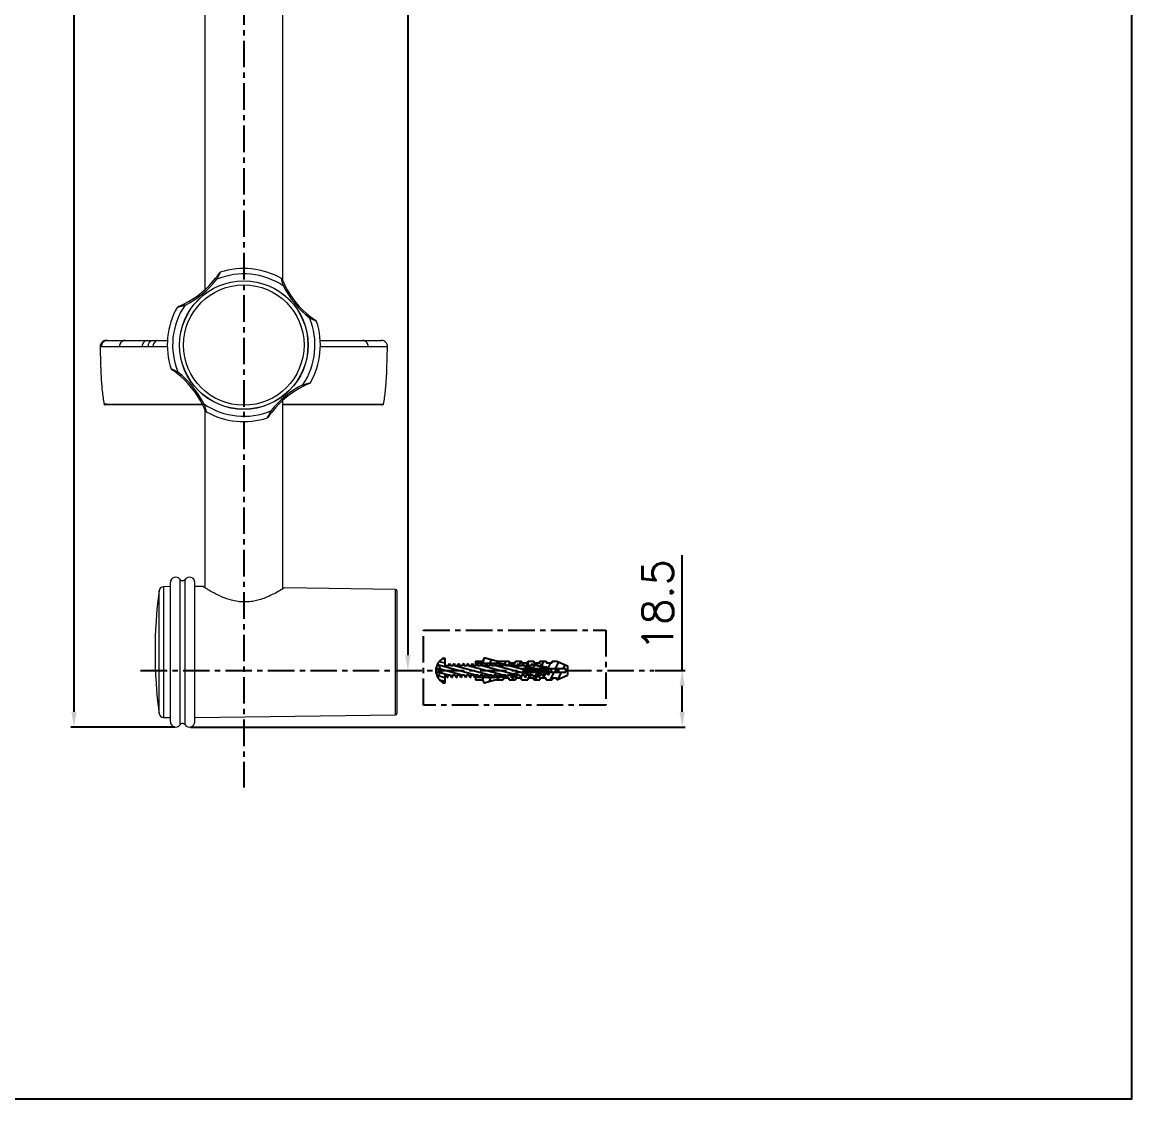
# Model space of a CAD drawing. Extents: x 36 to 784, y -97 to 961.
# Drawn here: x 421.9 to 784.3, y -97.2 to 254.6 of the extents above; entities that cross this region are included whole.
import ezdxf

# ---------------------------------------------------------------- set-up
doc = ezdxf.new("R2010")
doc.units = 0
doc.header["$LTSCALE"] = 23.1
doc.header["$MEASUREMENT"] = 0
doc.linetypes.add('CENTER', pattern=[0.6, 0.375, -0.075, 0.075, -0.075])
doc.layers.get('0').update_dxf_attribs({"linetype": 'CONTINUOUS'})
doc.layers.get('Defpoints').update_dxf_attribs({"linetype": 'CONTINUOUS'})
doc.styles.get("Standard").update_dxf_attribs({"font": 'txt.shx', "bigfont": 'whgtxt.shx'})
doc.dimstyles.get("Standard").update_dxf_attribs({"dimtxt": 2.5, "dimasz": 0.18, "dimexe": 0.18, "dimexo": 0.0625, "dimgap": 0.09, "dimtad": 0, "dimtih": 1, "dimtoh": 1, "dimdec": 4, "dimzin": 0, "dimdsep": 46, "dimtxsty": 'Standard', "dimcen": 0.09, "dimadec": 0, "dimazin": 0, "dimtp": 0.001, "dimtm": 0.001, "dimtfac": 1, "dimtdec": 4, "dimtofl": 0, "dimtmove": 0, "dimatfit": 0, "dimfxl": 0, "dimtolj": 1, "dimtzin": 0, "dimarcsym": 0})

# ---------------------------------------------------------------- blocks, each defined once
blk = doc.blocks.new('*D74')
at = {"color": 2, "lineweight": -2, "transparency": 16777216}
for p, q in [((471.73, 741.86), (437.81, 741.86)), ((438.81, 736.86), (438.81, 29.26)), ((471.73, 24.26), (437.81, 24.26))]:
    blk.add_line(p, q, dxfattribs=at)
at = {"color": 2, "transparency": 16777216}
for points in [[(437.98, 736.86), (439.65, 736.86), (438.81, 741.86)], [(437.98, 29.26), (439.65, 29.26), (438.81, 24.26)]]:
    blk.add_solid(points, dxfattribs=at)
at = {"layer": 'Defpoints', "color": 0, "transparency": 16777216}
for p in [(472.03, 741.86), (438.81, 24.26), (472.03, 24.26)]:
    blk.add_point(p, dxfattribs=at)
at = {"color": 2, "transparency": 16777216, "insert": (430.81, 383.06), "char_height": 10, "attachment_point": 5, "rotation": 90}
blk.add_mtext('\\A1;718', dxfattribs=at)
blk = doc.blocks.new('A$C3C036668')
at = {"color": 2, "linetype": 'Continuous'}
for p, q in [((1.5, 3.78), (1.06, 3.9)), ((7.95, 3.99), (7.75, 3.57)), ((9.06, 3.73), (8.78, 3.12)), ((6.49, 1.25), (0.29, 2.91)), ((1.5, 3.18), (0.53, 3.44)), ((4.26, 1.25), (0.95, 2.14)), ((2.31, 2.97), (2.17, 3)), ((8.74, 1.24), (2.83, 2.82)), ((4.56, 2.96), (4.41, 3)), ((10.99, 1.24), (5.08, 2.82)), ((6.81, 2.95), (6.67, 2.99)), ((13.24, 1.23), (7.33, 2.81)), ((7.72, 3.5), (7.54, 3.12)), ((9.06, 2.94), (8.92, 2.98)), ((15.49, 1.22), (9.58, 2.81)), ((10.19, 3.5), (10.01, 3.12)), ((11.31, 2.94), (11.16, 2.98)), ((11.42, 3.5), (11.17, 2.95)), ((17.32, 1.33), (11.82, 2.8)), ((12.54, 3.25), (12.26, 2.66)), ((12.75, 3.15), (12.75, 3.15)), ((13.89, 3.5), (13.36, 2.37)), ((13.57, 2.93), (13.41, 2.97)), ((18.48, 1.61), (14.07, 2.79)), ((15.13, 3.5), (14.54, 2.25)), ((15, 3.14), (15, 3.14)), ((15.82, 2.92), (15.66, 2.97)), ((16.24, 3.25), (15.78, 2.25)), ((18.86, 2.11), (16.32, 2.79)), ((17.59, 3.5), (17.01, 2.25)), ((18.71, 3.25), (18.25, 2.25)), ((20.01, 3.39), (19.48, 2.25)), ((21.04, 2.95), (20.72, 2.25)), ((1.5, 0.8), (0.32, 1.12)), ((1.5, 0.2), (0.65, 0.43)), ((2.04, 1.25), (0.72, 1.6)), ((2.69, 1.07), (2.48, 1.13)), ((3.39, 0.89), (3.35, 0.9)), ((4.94, 1.07), (4.74, 1.12)), ((5.63, 0.88), (5.6, 0.89)), ((7.19, 1.06), (6.99, 1.11)), ((7.73, 0.87), (7.55, 0.5)), ((7.88, 0.88), (7.86, 0.88)), ((8.96, 0.87), (8.63, 0.16)), ((9.44, 1.06), (9.24, 1.11)), ((10.2, 0.87), (10.02, 0.5)), ((10.13, 0.87), (10.11, 0.87)), ((11.56, 1.16), (11.37, 0.75)), ((11.68, 1.05), (11.5, 1.1)), ((12.38, 0.86), (12.37, 0.87)), ((12.97, 1.53), (12.49, 0.5)), ((13.93, 1.04), (13.75, 1.09)), ((14.31, 1.75), (13.84, 0.75)), ((14.63, 0.86), (14.62, 0.86)), ((15, 0.58), (14.96, 0.5)), ((15.54, 1.75), (15.08, 0.75)), ((16.18, 1.04), (16.01, 1.08)), ((16.78, 1.75), (16.2, 0.5)), ((17.71, 1.22), (17.45, 1.29)), ((18.01, 1.75), (17.55, 0.75)), ((19.25, 1.75), (18.67, 0.5)), ((20.48, 1.75), (19.94, 0.58)), ((21.5, 1.28), (21.48, 1.24))]:
    blk.add_line(p, q, dxfattribs=at)
at = {"color": 7, "linetype": 'Continuous'}
for p, q in [((1.25, 4), (1.5, 4)), ((7.75, 3.75), (7.75, 3.5)), ((9.9, 3.5), (8.06, 3.99)), ((0, 2.25), (0.95, 2.25)), ((0.6, 2.6), (0.22, 2.97)), ((0.95, 2), (0.6, 2.6)), ((0.6, 1.75), (0.6, 2.25)), ((0.6, 1.4), (0.95, 2)), ((0.8, 2.25), (0.8, 1.75)), ((0.95, 2.25), (0.95, 1.75)), ((2.05, 2.75), (1.5, 2.75)), ((2.05, 2.75), (2.25, 3.15)), ((2.23, 3.13), (2.25, 3.15)), ((2.25, 3.15), (2.37, 2.75)), ((2.8, 2.75), (2.37, 2.75)), ((2.8, 2.75), (3, 3.15)), ((2.98, 3.13), (3, 3.15)), ((3, 3.15), (3.12, 2.75)), ((3.55, 2.75), (3.12, 2.75)), ((3.55, 2.75), (3.75, 3.15)), ((3.73, 3.13), (3.75, 3.15)), ((3.75, 3.15), (3.87, 2.75)), ((4.3, 2.75), (3.87, 2.75)), ((4.3, 2.75), (4.5, 3.15)), ((4.48, 3.13), (4.5, 3.15)), ((4.5, 3.15), (4.62, 2.75)), ((5.05, 2.75), (4.62, 2.75)), ((5.05, 2.75), (5.25, 3.15)), ((5.23, 3.13), (5.25, 3.15)), ((5.25, 3.15), (5.37, 2.75)), ((5.8, 2.75), (5.37, 2.75)), ((5.8, 2.75), (6, 3.15)), ((5.98, 3.13), (6, 3.15)), ((6, 3.15), (6.12, 2.75)), ((6.55, 2.75), (6.12, 2.75)), ((6.5, 3.5), (6.5, 2.75)), ((6.5, 3.5), (7.75, 3.5)), ((10.5, 3.12), (6.5, 3.12)), ((6.55, 2.75), (6.75, 3.15)), ((6.75, 3.15), (6.87, 2.75)), ((7.3, 2.75), (6.87, 2.75)), ((7.3, 2.75), (7.5, 3.15)), ((7.5, 3.15), (7.62, 2.75)), ((8.05, 2.75), (7.62, 2.75)), ((8.05, 2.75), (8.25, 3.15)), ((8.25, 3.15), (8.37, 2.75)), ((8.8, 2.75), (8.37, 2.75)), ((8.8, 2.75), (9, 3.15)), ((9, 3.15), (9.12, 2.75)), ((9.55, 2.75), (9.12, 2.75)), ((9.55, 2.75), (9.75, 3.15)), ((9.75, 3.15), (9.87, 2.75)), ((10.3, 2.75), (9.87, 2.75)), ((9.9, 3.5), (12, 3.5)), ((10.3, 2.75), (10.5, 3.15)), ((10.5, 3.15), (10.62, 2.75)), ((13.81, 2.25), (10.5, 3.12)), ((11.05, 2.75), (10.62, 2.75)), ((11.05, 2.75), (11.25, 3.15)), ((11.25, 3.15), (11.37, 2.75)), ((11.8, 2.75), (11.37, 2.75)), ((11.8, 2.75), (12, 3.15)), ((12, 3.5), (12, 3.25)), ((12, 3.25), (13, 3.25)), ((12, 3.15), (12.12, 2.75)), ((12.55, 2.75), (12.12, 2.75)), ((12.55, 2.75), (12.75, 3.15)), ((12.75, 3.15), (12.87, 2.75)), ((13.3, 2.75), (12.87, 2.75)), ((13, 3.25), (13, 3.5)), ((13, 3.5), (14, 3.5)), ((13.3, 2.75), (13.5, 3.15)), ((13.5, 3.15), (13.62, 2.75)), ((14.05, 2.75), (13.62, 2.75)), ((21.25, 2.25), (13.81, 2.25)), ((14, 3.5), (14, 3.25)), ((14, 3.25), (15, 3.25)), ((14.05, 2.75), (14.25, 3.15)), ((14.25, 3.15), (14.37, 2.75)), ((14.8, 2.75), (14.37, 2.75)), ((14.8, 2.75), (15, 3.15)), ((15, 3.25), (15, 3.5)), ((15, 3.5), (16, 3.5)), ((15, 3.15), (15.12, 2.75)), ((15.55, 2.75), (15.12, 2.75)), ((15.55, 2.75), (15.75, 3.15)), ((15.75, 3.15), (15.87, 2.75)), ((16.3, 2.75), (15.87, 2.75)), ((16, 3.5), (16, 3.25)), ((16, 3.25), (17, 3.25)), ((16.3, 2.75), (16.5, 3.15)), ((16.5, 3.15), (16.62, 2.75)), ((16.62, 2.75), (16.5, 2.75)), ((17, 3.25), (17, 3.5)), ((17, 3.5), (18, 3.5)), ((17.04, 2.73), (17.05, 2.73)), ((17.05, 2.73), (17.25, 3.13)), ((17.37, 2.73), (17.05, 2.73)), ((17.25, 3.13), (17.37, 2.73)), ((18.12, 2.53), (17.91, 2.53)), ((18, 3.5), (18, 3.25)), ((18, 3.25), (19, 3.25)), ((18.62, 2.22), (18.64, 2.25)), ((18.82, 2.25), (18.87, 2.08)), ((19, 3.25), (19, 3.5)), ((19, 3.5), (19.75, 3.5)), ((19.75, 3.5), (21.5, 2.75)), ((21.25, 1.75), (21.25, 2.25)), ((21.5, 2.75), (21.5, 1.25)), ((0, 1.75), (0.95, 1.75)), ((0.22, 1.02), (0.6, 1.4)), ((2.42, 1.25), (1.5, 1.25)), ((1.87, 0.85), (1.67, 1.25)), ((1.99, 1.25), (1.87, 0.85)), ((2.62, 0.85), (2.42, 1.25)), ((2.74, 1.25), (2.62, 0.85)), ((3.17, 1.25), (2.74, 1.25)), ((3.37, 0.85), (3.17, 1.25)), ((3.49, 1.25), (3.37, 0.85)), ((3.92, 1.25), (3.49, 1.25)), ((4.12, 0.85), (3.92, 1.25)), ((4.24, 1.25), (4.12, 0.85)), ((4.67, 1.25), (4.24, 1.25)), ((4.87, 0.85), (4.67, 1.25)), ((4.99, 1.25), (4.87, 0.85)), ((5.42, 1.25), (4.99, 1.25)), ((5.62, 0.85), (5.42, 1.25)), ((5.74, 1.25), (5.62, 0.85)), ((6.17, 1.25), (5.74, 1.25)), ((6.37, 0.85), (6.17, 1.25)), ((6.49, 1.25), (6.37, 0.85)), ((6.92, 1.25), (6.49, 1.25)), ((6.5, 1.18), (6.5, 0.5)), ((10.5, 0.87), (6.5, 0.87)), ((6.5, 0.5), (7.75, 0.5)), ((7.12, 0.85), (6.92, 1.25)), ((7.24, 1.25), (7.12, 0.85)), ((7.67, 1.25), (7.24, 1.25)), ((7.87, 0.85), (7.67, 1.25)), ((7.75, 0.25), (7.75, 0.5)), ((7.99, 1.25), (7.87, 0.85)), ((8.42, 1.25), (7.99, 1.25)), ((9.9, 0.5), (8.06, 0.01)), ((8.62, 0.85), (8.42, 1.25)), ((8.74, 1.25), (8.62, 0.85)), ((9.17, 1.25), (8.74, 1.25)), ((9.37, 0.85), (9.17, 1.25)), ((9.49, 1.25), (9.37, 0.85)), ((9.92, 1.25), (9.49, 1.25)), ((9.9, 0.5), (11, 0.5)), ((10.12, 0.85), (9.92, 1.25)), ((10.24, 1.25), (10.12, 0.85)), ((10.67, 1.25), (10.24, 1.25)), ((13.81, 1.75), (10.5, 0.87)), ((10.5, 1.25), (10.5, 0.87)), ((10.87, 0.85), (10.67, 1.25)), ((10.99, 1.25), (10.87, 0.85)), ((11.42, 1.25), (10.99, 1.25)), ((11, 0.75), (11, 0.5)), ((12, 0.75), (11, 0.75)), ((11.62, 0.85), (11.42, 1.25)), ((11.74, 1.25), (11.62, 0.85)), ((12.17, 1.25), (11.74, 1.25)), ((12, 0.5), (12, 0.75)), ((12, 0.5), (13, 0.5)), ((12.37, 0.85), (12.17, 1.25)), ((12.49, 1.25), (12.37, 0.85)), ((12.92, 1.25), (12.49, 1.25)), ((13.12, 0.85), (12.92, 1.25)), ((13, 0.75), (13, 0.5)), ((14, 0.75), (13, 0.75)), ((13.24, 1.25), (13.12, 0.85)), ((13.67, 1.25), (13.24, 1.25)), ((13.87, 0.85), (13.67, 1.25)), ((13.81, 1.75), (21.25, 1.75)), ((13.99, 1.25), (13.87, 0.85)), ((14.42, 1.25), (13.99, 1.25)), ((14, 0.5), (14, 0.75)), ((14, 0.5), (15, 0.5)), ((14.62, 0.85), (14.42, 1.25)), ((14.74, 1.25), (14.62, 0.85)), ((15.17, 1.25), (14.74, 1.25)), ((15, 0.75), (15, 0.5)), ((16, 0.75), (15, 0.75)), ((15.37, 0.85), (15.17, 1.25)), ((15.49, 1.25), (15.37, 0.85)), ((15.92, 1.25), (15.49, 1.25)), ((16.12, 0.85), (15.92, 1.25)), ((16, 0.5), (16, 0.75)), ((16, 0.5), (17, 0.5)), ((16.24, 1.25), (16.12, 0.85)), ((16.5, 1.25), (16.24, 1.25)), ((16.67, 1.25), (16.99, 1.25)), ((16.87, 0.85), (16.67, 1.25)), ((16.99, 1.25), (16.87, 0.85)), ((17, 0.75), (17, 0.5)), ((18, 0.75), (17, 0.75)), ((17.62, 0.95), (17.42, 1.34)), ((17.43, 1.35), (17.74, 1.35)), ((17.74, 1.35), (17.62, 0.95)), ((18, 0.5), (18, 0.75)), ((18, 0.5), (19, 0.5)), ((18.37, 1.26), (18.21, 1.58)), ((18.49, 1.66), (18.37, 1.26)), ((18.39, 1.66), (18.49, 1.66)), ((19, 0.75), (19, 0.5)), ((19.75, 0.75), (19, 0.75)), ((19.75, 0.5), (21.5, 1.25)), ((19.75, 0.5), (19.75, 0.75)), ((1.25, 0), (1.5, 0))]:
    blk.add_line(p, q, dxfattribs=at)
for p, q in [((1.5, 2.75), (1.5, 4)), ((1.5, 0), (1.5, 1.25))]:
    blk.add_line(p, q)
blk.add_arc((2.22, 2), 2.22, 115.9892, 244.0108)
for centre, radius, start, end in [((8, 3.75), 0.25, 75, 180), ((16.5, -1.79), 4.54, 73.2079, 90), ((16.5, -1.79), 4.54, 62.1303, 71.9195), ((16.5, 5.79), 4.54, 294.6026, 303.3985), ((16.5, -1.79), 4.54, 56.6015, 58.5971), ((8, 0.25), 0.25, 180, 285), ((16.5, 5.79), 4.54, 270, 281.7225), ((16.5, 5.79), 4.54, 281.8724, 292.1323)]:
    blk.add_arc(centre, radius, start, end, dxfattribs=at)
for points in [[(2.23, 3.13), (2.15, 2.98), (2.07, 2.83), (2.03, 2.76)], [(2.98, 3.13), (2.9, 2.98), (2.82, 2.83), (2.78, 2.76)], [(3.73, 3.13), (3.65, 2.98), (3.57, 2.83), (3.53, 2.76)], [(4.48, 3.13), (4.4, 2.98), (4.32, 2.83), (4.28, 2.76)], [(5.23, 3.13), (5.15, 2.98), (5.07, 2.83), (5.03, 2.76)], [(5.98, 3.13), (5.9, 2.98), (5.82, 2.83), (5.78, 2.76)], [(6.73, 3.13), (6.65, 2.98), (6.57, 2.83), (6.53, 2.76)], [(7.48, 3.13), (7.4, 2.98), (7.32, 2.83), (7.28, 2.76)], [(8.23, 3.13), (8.15, 2.98), (8.07, 2.83), (8.03, 2.76)], [(8.98, 3.13), (8.9, 2.98), (8.82, 2.83), (8.78, 2.76)], [(9.73, 3.13), (9.65, 2.98), (9.57, 2.83), (9.53, 2.76)], [(10.48, 3.13), (10.4, 2.98), (10.32, 2.83), (10.28, 2.76)], [(11.14, 2.96), (11.07, 2.83), (11.03, 2.76)], [(1.87, 0.85), (1.9, 0.88), (1.92, 0.91)], [(1.91, 0.91), (1.96, 1.06), (2.02, 1.22), (2.02, 1.24)], [(2.02, 1.24), (2.02, 1.25)], [(2.62, 0.85), (2.65, 0.88), (2.67, 0.91)], [(2.66, 0.91), (2.71, 1.06), (2.77, 1.22), (2.77, 1.24)], [(2.77, 1.24), (2.77, 1.25)], [(3.37, 0.85), (3.4, 0.88), (3.42, 0.91)], [(3.41, 0.91), (3.46, 1.06), (3.52, 1.22), (3.52, 1.24)], [(3.52, 1.24), (3.52, 1.25)], [(4.12, 0.85), (4.15, 0.88), (4.17, 0.91)], [(4.16, 0.91), (4.21, 1.06), (4.27, 1.22), (4.27, 1.24)], [(4.27, 1.24), (4.27, 1.25)], [(4.87, 0.85), (4.9, 0.88), (4.92, 0.91)], [(4.91, 0.91), (4.96, 1.06), (5.02, 1.22), (5.02, 1.24)], [(5.02, 1.24), (5.02, 1.25)], [(5.62, 0.85), (5.65, 0.88), (5.67, 0.91)], [(5.66, 0.91), (5.71, 1.06), (5.77, 1.22), (5.77, 1.24)], [(5.77, 1.24), (5.77, 1.25)], [(6.37, 0.85), (6.4, 0.88), (6.42, 0.91)], [(6.41, 0.91), (6.46, 1.06), (6.52, 1.22), (6.52, 1.24)], [(6.52, 1.24), (6.52, 1.25)], [(7.12, 0.85), (7.15, 0.87)], [(7.16, 0.91), (7.21, 1.06), (7.27, 1.22), (7.27, 1.24)], [(7.27, 1.24), (7.27, 1.25)], [(7.87, 0.85), (7.9, 0.87)], [(7.91, 0.91), (7.96, 1.06), (8.02, 1.22), (8.02, 1.24)], [(8.02, 1.24), (8.02, 1.25)], [(8.62, 0.85), (8.65, 0.87)], [(8.66, 0.91), (8.71, 1.06), (8.77, 1.22), (8.77, 1.24)], [(8.77, 1.24), (8.77, 1.25)], [(9.37, 0.85), (9.4, 0.87)], [(9.41, 0.91), (9.46, 1.06), (9.52, 1.22), (9.52, 1.24)], [(9.52, 1.24), (9.52, 1.25)], [(10.12, 0.85), (10.15, 0.87)], [(10.16, 0.91), (10.21, 1.06), (10.27, 1.22), (10.27, 1.24)], [(10.27, 1.24), (10.27, 1.25)], [(10.87, 0.85), (10.9, 0.88), (10.92, 0.91)], [(11.02, 1.24), (11.02, 1.25)], [(11.62, 0.85), (11.65, 0.88), (11.67, 0.91)], [(12.37, 0.85), (12.4, 0.88), (12.42, 0.91)], [(13.12, 0.85), (13.15, 0.88), (13.17, 0.91)], [(13.87, 0.85), (13.9, 0.88), (13.92, 0.91)], [(14.62, 0.85), (14.65, 0.88), (14.67, 0.91)], [(15.37, 0.85), (15.4, 0.88), (15.42, 0.91)], [(16.12, 0.85), (16.15, 0.88), (16.17, 0.91)], [(16.87, 0.85), (16.9, 0.88), (16.91, 0.91)], [(17.62, 0.95), (17.65, 0.98), (17.67, 1.02)], [(17.74, 1.35), (17.77, 1.37), (17.8, 1.43), (17.8, 1.44)], [(18.37, 1.26), (18.4, 1.29), (18.42, 1.35), (18.43, 1.36)]]:
    blk.add_spline(points, degree=3, dxfattribs=at)
blk = doc.blocks.new('*D77')
at = {"color": 2, "lineweight": -2, "transparency": 16777216}
for p, q in [((544.58, 723.36), (548.85, 723.36)), ((547.85, 718.36), (547.85, 47.76)), ((544.58, 42.76), (548.85, 42.76))]:
    blk.add_line(p, q, dxfattribs=at)
at = {"color": 2, "transparency": 16777216}
for points in [[(547.02, 718.36), (548.69, 718.36), (547.85, 723.36)], [(547.02, 47.76), (548.69, 47.76), (547.85, 42.76)]]:
    blk.add_solid(points, dxfattribs=at)
at = {"layer": 'Defpoints', "color": 0, "transparency": 16777216}
for p in [(544.28, 723.36), (544.28, 42.76), (547.85, 42.76)]:
    blk.add_point(p, dxfattribs=at)
at = {"color": 2, "transparency": 16777216, "insert": (539.85, 383.06), "char_height": 10, "attachment_point": 5, "rotation": 90}
blk.add_mtext('\\A1;680', dxfattribs=at)
blk = doc.blocks.new('A$C59C15329')
at = {"color": 7, "linetype": 'Continuous', "lineweight": 15}
for p, q in [((34.25, 488.49), (34.25, 142.89)), ((59.65, 146), (59.65, 488.49)), ((59.81, 145.52), (59.68, 145.82)), ((2.01, 126.3), (2.42, 126.3)), ((15.71, 124.24), (13.77, 124.24)), ((15.4, 126.3), (17.28, 126.3)), ((17.29, 124.24), (15.71, 124.24)), ((17.28, 126.3), (18.8, 126.3)), ((18.8, 126.3), (22.12, 126.3)), ((91.86, 126.3), (91.85, 126.3)), ((2.01, 105.3), (2.02, 105.3)), ((59.65, 45.16), (59.65, 106.72)), ((91.89, 105.3), (91.87, 105.3)), ((34.25, 103.72), (34.25, 45.53)), ((22.95, 1.75), (22.95, 47.25)), ((30.94, 1.75), (30.94, 47.25)), ((22.95, 45.88), (20.71, 45.84)), ((33.74, 45.88), (30.94, 45.91)), ((96.45, 45), (60.15, 45.51)), ((96.95, 44.5), (96.95, 4.49)), ((30.94, 3.08), (96.45, 3.99)), ((20.71, 3.16), (22.95, 3.12))]:
    blk.add_line(p, q, dxfattribs=at)
at = {"color": 8, "linetype": 'Continuous', "lineweight": 15}
for p, q in [((26.13, 0.74), (26.13, 48.26)), ((27.76, 0.74), (27.76, 48.26)), ((19.25, 4.46), (19.25, 44.53)), ((20.71, 45.84), (20.71, 3.16)), ((96.45, 3.99), (96.45, 45))]:
    blk.add_line(p, q, dxfattribs=at)
at = {"color": 7, "linetype": 'Continuous', "lineweight": 15, "flags": 128}
for points in [[(37.7, 146.61), (37.7, 146.6), (37.73, 146.58), (37.76, 146.56), (37.81, 146.52), (37.87, 146.47), (37.94, 146.42), (38.01, 146.36), (38.09, 146.3)], [(60.37, 144.32), (60.36, 144.31), (60.34, 144.3), (60.3, 144.28), (60.24, 144.25), (60.17, 144.22), (60.1, 144.18), (60.01, 144.14), (59.92, 144.1)], [(27.43, 138.23), (27.44, 138.22), (27.45, 138.19), (27.47, 138.15), (27.5, 138.1), (27.53, 138.03), (27.57, 137.95), (27.61, 137.87), (27.66, 137.78)], [(68.75, 134.06), (68.75, 134.05), (68.73, 134.03), (68.7, 133.99), (68.66, 133.94), (68.62, 133.88), (68.56, 133.81), (68.5, 133.74), (68.44, 133.66)], [(25.14, 115.55), (25.15, 115.56), (25.17, 115.58), (25.2, 115.62), (25.23, 115.67), (25.28, 115.73), (25.33, 115.79), (25.39, 115.87), (25.45, 115.95)], [(66.46, 111.38), (66.46, 111.39), (66.45, 111.41), (66.42, 111.45), (66.4, 111.51), (66.36, 111.58), (66.32, 111.66), (66.28, 111.74), (66.24, 111.83)], [(33.52, 105.29), (33.53, 105.29), (33.56, 105.31), (33.6, 105.33), (33.65, 105.35), (33.72, 105.39), (33.8, 105.43), (33.88, 105.47), (33.97, 105.51)], [(56.2, 103), (56.19, 103), (56.17, 103.02), (56.13, 103.05), (56.08, 103.09), (56.02, 103.14), (55.96, 103.19), (55.88, 103.25), (55.81, 103.31)]]:
    blk.add_lwpolyline(points, dxfattribs=at)
at = {"color": 7, "linetype": 'Continuous', "lineweight": 15}
for radius in [21, 20.96, 19.67]:
    blk.add_circle((46.95, 124.8), radius, dxfattribs=at)
for centre, radius, start, end in [((46.95, 124.8), 25, 60.5161, 107.9663), ((14.06, 165.08), 30, 296.4765, 321.9926), ((14.06, 165.08), 30.5, 296.4765, 321.9926), ((46.95, 124.8), 23.25, 56.0744, 112.3948), ((39.4, 148.11), 0.5, 109.2199, 146.1961), ((59, 146.13), 0.5, 22.2434, 60.1581), ((87.22, 157.69), 30.5, 206.4765, 231.9926), ((87.22, 157.69), 30, 206.4765, 231.9926), ((46.95, 124.8), 23.25, 146.0744, 202.3948), ((46.95, 124.8), 25, 150.5272, 197.9586), ((25.62, 136.86), 0.5, 112.2412, 150.1586), ((46.95, 124.8), 23.25, 326.0744, 22.3948), ((46.95, 124.8), 25, 330.5222, 17.9614), ((70.26, 132.35), 0.5, 19.2209, 56.1943), ((2.01, 124.3), 2, 90.6181, 181.7384), ((2.42, 124.31), 2, 90.1303, 181.8271), ((8.24, 124.37), 1.94, 92.3458, 183.712), ((15.61, 124.46), 1.86, 96.474, 186.585), ((17.53, 124.48), 1.84, 97.9068, 187.4206), ((19.09, 124.5), 1.83, 99.2032, 188.1139), ((85.65, 124.37), 1.94, 356.288, 87.6542), ((91.88, 124.3), 2, 358.3485, 90), ((23.64, 117.26), 0.5, 199.2209, 236.1943), ((6.67, 91.91), 30, 26.4765, 51.9926), ((6.67, 91.91), 30.5, 26.4765, 51.9926), ((68.28, 112.75), 0.5, 292.2383, 330.1615), ((79.84, 84.53), 30.5, 116.4765, 141.9926), ((79.84, 84.53), 30, 116.4765, 141.9926), ((1.57, 105.6), 0.3, 190.7342, 268.6052), ((46.95, 124.8), 23.25, 236.0744, 292.3948), ((92.33, 105.6), 0.3, 271.3899, 346.6995), ((34.89, 103.47), 0.5, 202.2434, 240.1581), ((46.95, 124.8), 25, 240.5193, 287.961), ((54.49, 101.49), 0.5, 289.2233, 326.1926), ((24.7, 47.25), 1.75, 35.1922, 180), ((26.94, 48.83), 1, 215.1922, 324.8078), ((29.19, 47.25), 1.75, 0, 144.8078), ((172.78, 24.5), 154.83, 172.566, 187.434), ((20.74, 44.34), 1.5, 91, 172.566), ((96.45, 44.5), 0.5, 0, 89.2043), ((20.74, 4.66), 1.5, 187.434, 269), ((96.45, 4.49), 0.5, 270.7957, 0), ((24.7, 1.75), 1.75, 180, 324.8078), ((26.94, 0.16), 1, 35.1922, 144.8078), ((29.19, 1.75), 1.75, 215.1922, 0)]:
    blk.add_arc(centre, radius, start, end, dxfattribs=at)
for points, knots in [([(37.7, 146.61), (37.79, 146.73), (38.08, 147.1), (38.46, 147.63), (38.77, 148.07), (38.92, 148.29), (38.96, 148.35), (38.97, 148.37)], [0, 0, 0, 0, 0.181086, 0.545521, 0.761707, 0.906436, 1, 1, 1, 1]), ([(38.99, 148.39), (38.98, 148.38), (38.97, 148.37), (38.9, 148.26), (38.81, 148.13), (38.77, 148.07)], [0, 0, 0, 0, 0.2906665, 0.6459723, 1, 1, 1, 1]), ([(59.46, 146.32), (59.47, 146.31), (59.47, 146.3), (59.55, 146.12), (59.67, 145.82), (59.94, 145.21), (60.19, 144.7), (60.37, 144.32)], [0, 0, 0, 0, 0.1071773, 0.2168002, 0.3855036, 0.5523614, 1, 1, 1, 1]), ([(25.43, 137.32), (25.44, 137.32), (25.46, 137.33), (25.63, 137.4), (25.93, 137.53), (26.54, 137.79), (27.05, 138.04), (27.43, 138.23)], [0, 0, 0, 0, 0.107177, 0.2168, 0.385503, 0.552362, 1, 1, 1, 1]), ([(68.75, 134.06), (68.87, 133.96), (69.24, 133.67), (69.77, 133.29), (70.21, 132.98), (70.44, 132.83), (70.49, 132.79), (70.51, 132.78)], [0, 0, 0, 0, 0.1810886, 0.5455186, 0.761707, 0.9064361, 1, 1, 1, 1]), ([(70.53, 132.76), (70.53, 132.77), (70.51, 132.78), (70.4, 132.85), (70.28, 132.94), (70.22, 132.98)], [0, 0, 0, 0, 0.290668, 0.645972, 1, 1, 1, 1]), ([(0.01, 124.37), (0.09, 121.05), (0.21, 116.2), (0.61, 109.89), (1.07, 106.91), (1.29, 105.45)], [0, 0, 0, 0, 0.524382, 0.766584, 1, 1, 1, 1]), ([(6.31, 124.24), (5.83, 124.24), (4.38, 124.24), (2.52, 124.24), (1.11, 124.24), (0.62, 124.24), (0.43, 124.24)], [0, 0, 0, 0, 0.157386, 0.472423, 0.790228, 1, 1, 1, 1]), ([(2.42, 126.3), (2.65, 126.3), (3.11, 126.3), (4.33, 126.3), (5.94, 126.3), (7.42, 126.3), (8.16, 126.3)], [0, 0, 0, 0, 0.24742, 0.494827, 0.747428, 1, 1, 1, 1]), ([(13.77, 124.24), (13.02, 124.24), (11.19, 124.24), (8.65, 124.24), (7.09, 124.24), (6.31, 124.24)], [0, 0, 0, 0, 0.253865, 0.625656, 1, 1, 1, 1]), ([(8.16, 126.3), (9.17, 126.3), (11.21, 126.3), (14, 126.3), (15.4, 126.3)], [0, 0, 0, 0, 0.4969441, 1, 1, 1, 1]), ([(71.9, 126.3), (72.03, 126.3), (73.21, 126.3), (75.22, 126.3), (77.92, 126.3), (80.65, 126.3), (83.34, 126.3), (84.93, 126.3), (85.73, 126.3)], [0, 0, 0, 0, 0.020123, 0.186563, 0.357624, 0.528711, 0.763455, 1, 1, 1, 1]), ([(85.73, 126.3), (86.49, 126.3), (88, 126.3), (89.65, 126.3), (90.9, 126.3), (91.64, 126.3), (91.96, 126.3), (91.87, 126.3), (91.86, 126.3)], [0, 0, 0, 0, 0.191252, 0.382527, 0.57838, 0.774245, 0.985892, 1, 1, 1, 1]), ([(92.61, 105.45), (92.83, 106.91), (93.28, 109.89), (93.68, 116.2), (93.8, 121.05), (93.89, 124.37)], [0, 0, 0, 0, 0.233416, 0.475618, 1, 1, 1, 1]), ([(23.36, 116.84), (23.37, 116.84), (23.38, 116.83), (23.49, 116.75), (23.62, 116.67), (23.68, 116.63)], [0, 0, 0, 0, 0.290666, 0.645967, 1, 1, 1, 1]), ([(25.14, 115.55), (25.02, 115.65), (24.65, 115.93), (24.12, 116.32), (23.68, 116.63), (23.46, 116.78), (23.4, 116.82), (23.38, 116.83)], [0, 0, 0, 0, 0.179635, 0.541141, 0.755594, 0.899162, 1, 1, 1, 1]), ([(68.47, 112.29), (68.46, 112.28), (68.44, 112.28), (68.26, 112.2), (67.97, 112.08), (67.36, 111.81), (66.84, 111.56), (66.46, 111.38)], [0, 0, 0, 0, 0.107177, 0.216801, 0.385505, 0.552363, 1, 1, 1, 1]), ([(2.31, 105.55), (2.09, 105.55), (1.41, 105.55), (1.36, 105.55), (1.32, 105.55)], [0, 0, 0, 0, 0.32206, 1, 1, 1, 1]), ([(1.34, 105.55), (1.43, 105.55), (1.63, 105.55), (3.04, 105.55), (5.21, 105.55), (8.1, 105.55), (11.45, 105.55), (15.02, 105.55), (18.6, 105.55), (21.54, 105.55), (24.29, 105.55), (27.07, 105.55), (30.36, 105.55), (32.68, 105.55), (33.36, 105.55)], [0, 0, 0, 0, 0.113847, 0.244017, 0.357949, 0.472141, 0.585936, 0.665262, 0.744751, 0.823974, 0.838453, 0.896427, 0.96959, 1, 1, 1, 1]), ([(33.54, 105.3), (33.27, 105.3), (31.81, 105.3), (29.27, 105.3), (25.97, 105.3), (22.82, 105.3), (19.85, 105.3), (16.11, 105.3), (12.55, 105.3), (9.32, 105.3), (6.93, 105.3), (4.98, 105.3), (3.4, 105.3), (2.28, 105.3), (1.64, 105.3), (1.62, 105.3), (1.62, 105.3)], [0, 0, 0, 0, 0.0119103, 0.0640022, 0.1183033, 0.172619, 0.2299019, 0.2871955, 0.4045953, 0.4869318, 0.5692851, 0.6538416, 0.7384075, 0.8327424, 0.9270825, 1, 1, 1, 1]), ([(34.43, 103.29), (34.43, 103.29), (34.42, 103.31), (34.35, 103.49), (34.22, 103.78), (33.96, 104.39), (33.71, 104.91), (33.52, 105.29)], [0, 0, 0, 0, 0.1071773, 0.2168002, 0.3855036, 0.5523614, 1, 1, 1, 1]), ([(59.65, 105.55), (60.9, 105.55), (64.08, 105.55), (68.47, 105.55), (72.87, 105.55), (76.67, 105.55), (80.47, 105.55), (84.08, 105.55), (87.26, 105.55), (89.93, 105.55), (91.78, 105.55), (92.67, 105.55), (92.54, 105.55), (92.51, 105.55)], [0, 0, 0, 0, 0.054495, 0.137633, 0.213056, 0.288762, 0.364297, 0.470614, 0.577323, 0.68379, 0.820545, 0.957761, 1, 1, 1, 1]), ([(92.31, 105.3), (92.32, 105.3), (92.41, 105.3), (92.02, 105.3), (91.08, 105.3), (89.53, 105.3), (87.63, 105.3), (85.48, 105.3), (82.87, 105.3), (79.39, 105.3), (75.6, 105.3), (71.66, 105.3), (67.94, 105.3), (63.99, 105.3), (60.88, 105.3), (59.65, 105.3)], [0, 0, 0, 0, 0.006636, 0.108239, 0.212707, 0.317161, 0.396229, 0.475289, 0.556375, 0.63744, 0.749361, 0.806796, 0.864217, 0.946158, 1, 1, 1, 1]), ([(54.91, 101.22), (54.91, 101.22), (54.92, 101.24), (55, 101.35), (55.08, 101.47), (55.13, 101.53)], [0, 0, 0, 0, 0.290667, 0.645973, 1, 1, 1, 1]), ([(56.2, 103), (56.1, 102.88), (55.82, 102.51), (55.43, 101.98), (55.13, 101.54), (54.97, 101.31), (54.94, 101.26), (54.92, 101.24)], [0, 0, 0, 0, 0.181091, 0.54552, 0.761709, 0.906435, 1, 1, 1, 1]), ([(60.15, 45.48), (60.15, 45.48), (60.16, 45.48), (59.33, 44.96), (57.64, 43.96), (55.72, 42.98), (53.93, 42.2), (52.12, 41.57), (50.25, 41.12), (48.41, 40.88), (46.49, 40.85), (44.07, 41.11), (41.1, 41.92), (38.46, 43.11), (36.52, 44.15), (35.31, 44.86), (34.43, 45.41), (33.92, 45.74), (33.69, 45.89), (33.73, 45.86), (33.74, 45.86)], [0, 0, 0, 0, 0.032607, 0.12185, 0.214466, 0.274215, 0.325597, 0.378271, 0.421458, 0.465854, 0.509013, 0.553707, 0.634959, 0.729841, 0.786441, 0.844689, 0.891846, 0.94028, 0.98758, 1, 1, 1, 1])]:
    blk.add_open_spline(points, degree=3, knots=knots, dxfattribs=at)
at = {"color": 8, "linetype": 'Continuous', "lineweight": 15}
for points, knots in [([(39.24, 148.57), (39.24, 148.58), (39.24, 148.58), (39.19, 148.46), (39.06, 148.18), (38.78, 147.61), (38.44, 146.93), (38.17, 146.45), (38.09, 146.3)], [0, 0, 0, 0, 0.07154, 0.176633, 0.320294, 0.522994, 0.845019, 1, 1, 1, 1]), ([(59.92, 144.1), (59.84, 144.38), (59.7, 144.84), (59.52, 145.46), (59.4, 145.95), (59.31, 146.32), (59.25, 146.53), (59.25, 146.55), (59.25, 146.56)], [0, 0, 0, 0, 0.257693, 0.423433, 0.589372, 0.765883, 0.886624, 1, 1, 1, 1]), ([(27.66, 137.78), (27.37, 137.69), (26.91, 137.55), (26.29, 137.38), (25.8, 137.25), (25.43, 137.16), (25.22, 137.11), (25.2, 137.11), (25.19, 137.1)], [0, 0, 0, 0, 0.2574391, 0.4230195, 0.5887972, 0.7651337, 0.8857568, 1, 1, 1, 1]), ([(70.72, 132.51), (70.72, 132.51), (70.72, 132.51), (70.6, 132.56), (70.33, 132.69), (69.76, 132.97), (69.08, 133.31), (68.6, 133.58), (68.44, 133.66)], [0, 0, 0, 0, 0.072305, 0.177311, 0.320854, 0.523385, 0.845147, 1, 1, 1, 1]), ([(0.43, 124.24), (0.17, 124.24), (-0.09, 124.24), (0.02, 124.24), (0.03, 124.24)], [0, 0, 0, 0, 0.963549, 1, 1, 1, 1]), ([(22.02, 124.24), (21.74, 124.24), (20.01, 124.24), (18.53, 124.24), (17.29, 124.24)], [0, 0, 0, 0, 0.158979, 1, 1, 1, 1]), ([(87.58, 124.24), (86.77, 124.24), (85.13, 124.24), (81.84, 124.24), (78.16, 124.24), (74.64, 124.24), (72.58, 124.24), (71.78, 124.24)], [0, 0, 0, 0, 0.217243, 0.43605, 0.709126, 0.886676, 1, 1, 1, 1]), ([(93.87, 124.24), (93.87, 124.24), (93.97, 124.24), (93.59, 124.24), (92.54, 124.24), (90.57, 124.24), (88.58, 124.24), (87.58, 124.24)], [0, 0, 0, 0, 0.010572, 0.226887, 0.498677, 0.74807, 1, 1, 1, 1]), ([(23.18, 117.1), (23.18, 117.1), (23.17, 117.1), (23.29, 117.04), (23.57, 116.92), (24.14, 116.64), (24.82, 116.29), (25.3, 116.03), (25.45, 115.95)], [0, 0, 0, 0, 0.071557, 0.176648, 0.320306, 0.523001, 0.845022, 1, 1, 1, 1]), ([(66.24, 111.83), (66.52, 111.91), (66.98, 112.06), (67.6, 112.23), (68.1, 112.35), (68.46, 112.44), (68.68, 112.5), (68.7, 112.5), (68.71, 112.5)], [0, 0, 0, 0, 0.258084, 0.424079, 0.590271, 0.767049, 0.887974, 1, 1, 1, 1]), ([(33.97, 105.51), (34.06, 105.23), (34.2, 104.77), (34.37, 104.15), (34.5, 103.65), (34.59, 103.29), (34.64, 103.08), (34.64, 103.05), (34.65, 103.04)], [0, 0, 0, 0, 0.258137, 0.424162, 0.590388, 0.767202, 0.888151, 1, 1, 1, 1]), ([(54.65, 101.03), (54.65, 101.03), (54.65, 101.03), (54.71, 101.15), (54.84, 101.42), (55.11, 101.99), (55.46, 102.68), (55.72, 103.15), (55.81, 103.31)], [0, 0, 0, 0, 0.0728214, 0.1777688, 0.3212309, 0.5236523, 0.8452325, 1, 1, 1, 1])]:
    blk.add_open_spline(points, degree=3, knots=knots, dxfattribs=at)
blk = doc.blocks.new('*D80')
at = {"color": 2, "lineweight": -2, "transparency": 16777216}
for p, q in [((637.48, 42.76), (637.48, 80.43)), ((628.51, 42.76), (638.48, 42.76)), ((637.48, 29.26), (637.48, 37.76)), ((476.83, 24.26), (638.48, 24.26))]:
    blk.add_line(p, q, dxfattribs=at)
at = {"color": 2, "transparency": 16777216}
for points in [[(636.64, 37.76), (638.31, 37.76), (637.48, 42.76)], [(636.64, 29.26), (638.31, 29.26), (637.48, 24.26)]]:
    blk.add_solid(points, dxfattribs=at)
at = {"layer": 'Defpoints', "color": 0, "transparency": 16777216}
for p in [(628.21, 42.76), (637.48, 42.76), (476.53, 24.26)]:
    blk.add_point(p, dxfattribs=at)
at = {"color": 2, "transparency": 16777216, "insert": (629.48, 64.1), "char_height": 10, "attachment_point": 5, "rotation": 90}
blk.add_mtext('\\A1;18.5', dxfattribs=at)

msp = doc.modelspace()

# ---------------------------------------------------------------- linework, layer by layer
at = {"color": 1, "linetype": 'CENTER'}
for p, q in [((494.28, 747.45), (494.28, 4.53)), ((460.58, 42.76), (628.21, 42.76))]:
    msp.add_line(p, q, dxfattribs=at)
msp.add_lwpolyline([(35.88, -97.17), (784.32, -97.17), (784.32, 961.33), (35.88, 961.33)], close=True)
msp.add_lwpolyline([(552.94, 55.97), (612.49, 55.97), (612.49, 31.48), (552.94, 31.48)], close=True, dxfattribs=at)

# ---------------------------------------------------------------- block references
msp.add_blockref('A$C59C15329', (447.34, 24.27))
at = {"xscale": 2, "yscale": 2, "zscale": 2}
msp.add_blockref('A$C3C036668', (557.01, 38.76), dxfattribs=at)

# ---------------------------------------------------------------- dimensions: what is measured, and where the dimension line sits
for base, p1, p2, override, picture, middle in [((438.81, 24.26), (472.03, 741.86), (472.03, 24.26), {"dimtxt": 10, "dimasz": 5, "dimexe": 1, "dimexo": 0.3, "dimgap": 3, "dimtad": 1, "dimtih": 0, "dimtoh": 0, "dimdec": 0, "dimcen": 0, "dimclrd": 2, "dimclre": 2, "dimclrt": 2, "dimtp": 0.1, "dimtm": 0, "dimtfac": 0.5, "dimtdec": 2, "dimatfit": 3}, '*D74', (430.81, 383.06)), ((547.85, 42.76), (544.28, 723.36), (544.28, 42.76), {"dimtxt": 10, "dimasz": 5, "dimexe": 1, "dimexo": 0.3, "dimgap": 3, "dimtad": 1, "dimtih": 0, "dimtoh": 0, "dimdec": 0, "dimrnd": 10, "dimcen": 0, "dimclrd": 2, "dimclre": 2, "dimclrt": 2, "dimtp": 0.1, "dimtm": 0, "dimtfac": 0.5, "dimtdec": 2, "dimatfit": 3}, '*D77', (539.85, 383.06)), ((637.48, 42.76), (476.53, 24.26), (628.21, 42.76), {"dimtxt": 10, "dimasz": 5, "dimexe": 1, "dimexo": 0.3, "dimgap": 3, "dimtad": 1, "dimtih": 0, "dimtoh": 0, "dimdec": 1, "dimcen": 0, "dimclrd": 2, "dimclre": 2, "dimclrt": 2, "dimtp": 0.1, "dimtm": 0, "dimtfac": 0.5, "dimtdec": 2, "dimatfit": 3}, '*D80', (629.48, 64.1))]:
    dim = msp.add_linear_dim(base=base, p1=p1, p2=p2, angle=90, dimstyle='Standard', override=override)
    dim.commit()
    dim.dimension.update_dxf_attribs({"geometry": picture, "text_midpoint": middle})

doc.saveas('drawing.dxf')
